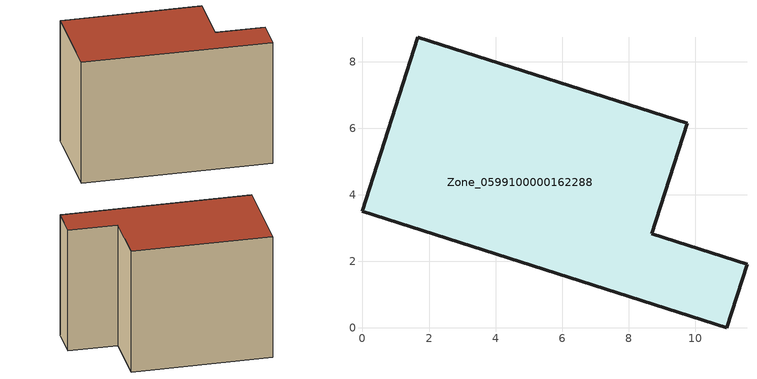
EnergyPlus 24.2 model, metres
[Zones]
Zone_0599100000162288
 floor ground (C_G): 0,3.5 1.66,8.74 9.76,6.15 8.7,2.83 11.56,1.92 10.95,0 z0
 wall outside (C_F): 1.66,8.74 0,3.5 10.95,0 11.56,1.92 8.7,2.83 9.76,6.15 1.66,8.74 z0:7.93
 roof outside (C_R): 0,3.5 10.95,0 11.56,1.92 8.7,2.83 9.76,6.15 1.66,8.74 z7.93
[BUILDING]
Pand.0599100000162288: North Axis=0; Terrain=City; Loads Convergence Tolerance Value=0.04; Temperature Convergence Tolerance Value=0.4; Solar Distribution=FullExterior; Maximum Number of Warmup Days=25; Minimum Number of Warmup Days=1
[Site:Location]
Rotterdam.The.Hague.AP_ZH_NLD Design_Conditions: Latitude=51.96; Longitude=4.45; Time Zone=1; Elevation=-4.5
[SITE:GROUNDTEMPERATURE:BUILDINGSURFACE]
18, 18, 18, 18, 18, 18, 18, 18, 18, 18, 18, 18
[MATERIAL] Thermal Absorptance=0.9; Solar Absorptance=0.7; Visible Absorptance=0.7
Name | Roughness | Thickness | Conductivity | Density | Specific Heat
G.TI.1975-1991 | MediumSmooth | 0.15 | 0.288461 | 540 | 1210
F.TI.1975-1991 | Rough | 0.3 | 0.230769 | 1920 | 840
R.TI.1975-1991 | MediumRough | 0.2 | 0.153846 | 1500 | 1000
[CONSTRUCTION]
C_G: G.TI.1975-1991
C_F: F.TI.1975-1991
C_R: R.TI.1975-1991
[ZONE]
Zone_0599100000162288: Type=1; Multiplier=1; Ceiling Height=Autocalculate; Volume=Autocalculate; Floor Area=autocalculate; Part of Total Floor Area=Yes
[ZONEINFILTRATION:DESIGNFLOWRATE]
Infil_Zone_0599100000162288: Zone or ZoneList or Space or SpaceList=Zone_0599100000162288; Schedule=AlwaysOn; Design Flow Rate Calculation Method=Flow/Area; Flow Rate per Floor Area=0.003; Constant Term Coefficient=1; Temperature Term Coefficient=0; Velocity Term Coefficient=0; Velocity Squared Term Coefficient=0
[HVACTEMPLATE:ZONE:IDEALLOADSAIRSYSTEM]
Zone_0599100000162288: Maximum Heating Supply Air Temperature=50; Minimum Cooling Supply Air Temperature=13; Maximum Heating Supply Air Humidity Ratio=0.0156; Minimum Cooling Supply Air Humidity Ratio=0.0077; Heating Limit=NoLimit; Cooling Limit=NoLimit; Dehumidification Control Type=ConstantSensibleHeatRatio; Cooling Sensible Heat Ratio=0.7; Dehumidification Setpoint=60; Humidification Control Type=None; Humidification Setpoint=30; Outdoor Air Method=None; Outdoor Air Flow Rate per Person=0.00944; Outdoor Air Flow Rate per Zone Floor Area=0; Outdoor Air Flow Rate per Zone=0; Demand Controlled Ventilation Type=None; Outdoor Air Economizer Type=NoEconomizer; Heat Recovery Type=None; Sensible Heat Recovery Effectiveness=0.7; Latent Heat Recovery Effectiveness=0.65
[ZONECONTROL:THERMOSTAT]
ThermostatControl_Zone_0599100000162288: Zone or ZoneList=Zone_0599100000162288; Control Type Schedule=DualSetpointControlType; Control 1=Thermostat_Zone_0599100000162288; Temperature Difference Between Cutout And Setpoint=0
[THERMOSTATSETPOINT:DUALSETPOINT]
Thermostat_Zone_0599100000162288: Heating Setpoint Temperature Schedule=HeatingSetpoint_Zone_0599100000162288; Cooling Setpoint Temperature Schedule=CoolingSetpoint_Zone_0599100000162288
[SCHEDULE:COMPACT]
HeatingSetpoint_Zone_0599100000162288: Through: 12/31, For: AllDays, Until: 24:00, 21
CoolingSetpoint_Zone_0599100000162288: Through: 12/31, For: AllDays, Until: 24:00, 24
DualSetpointControlType: Through: 12/31, For: AllDays, Until: 24:00, 4
AlwaysOn: Through: 12/31, For: AllDays, Until: 24:00, 1
